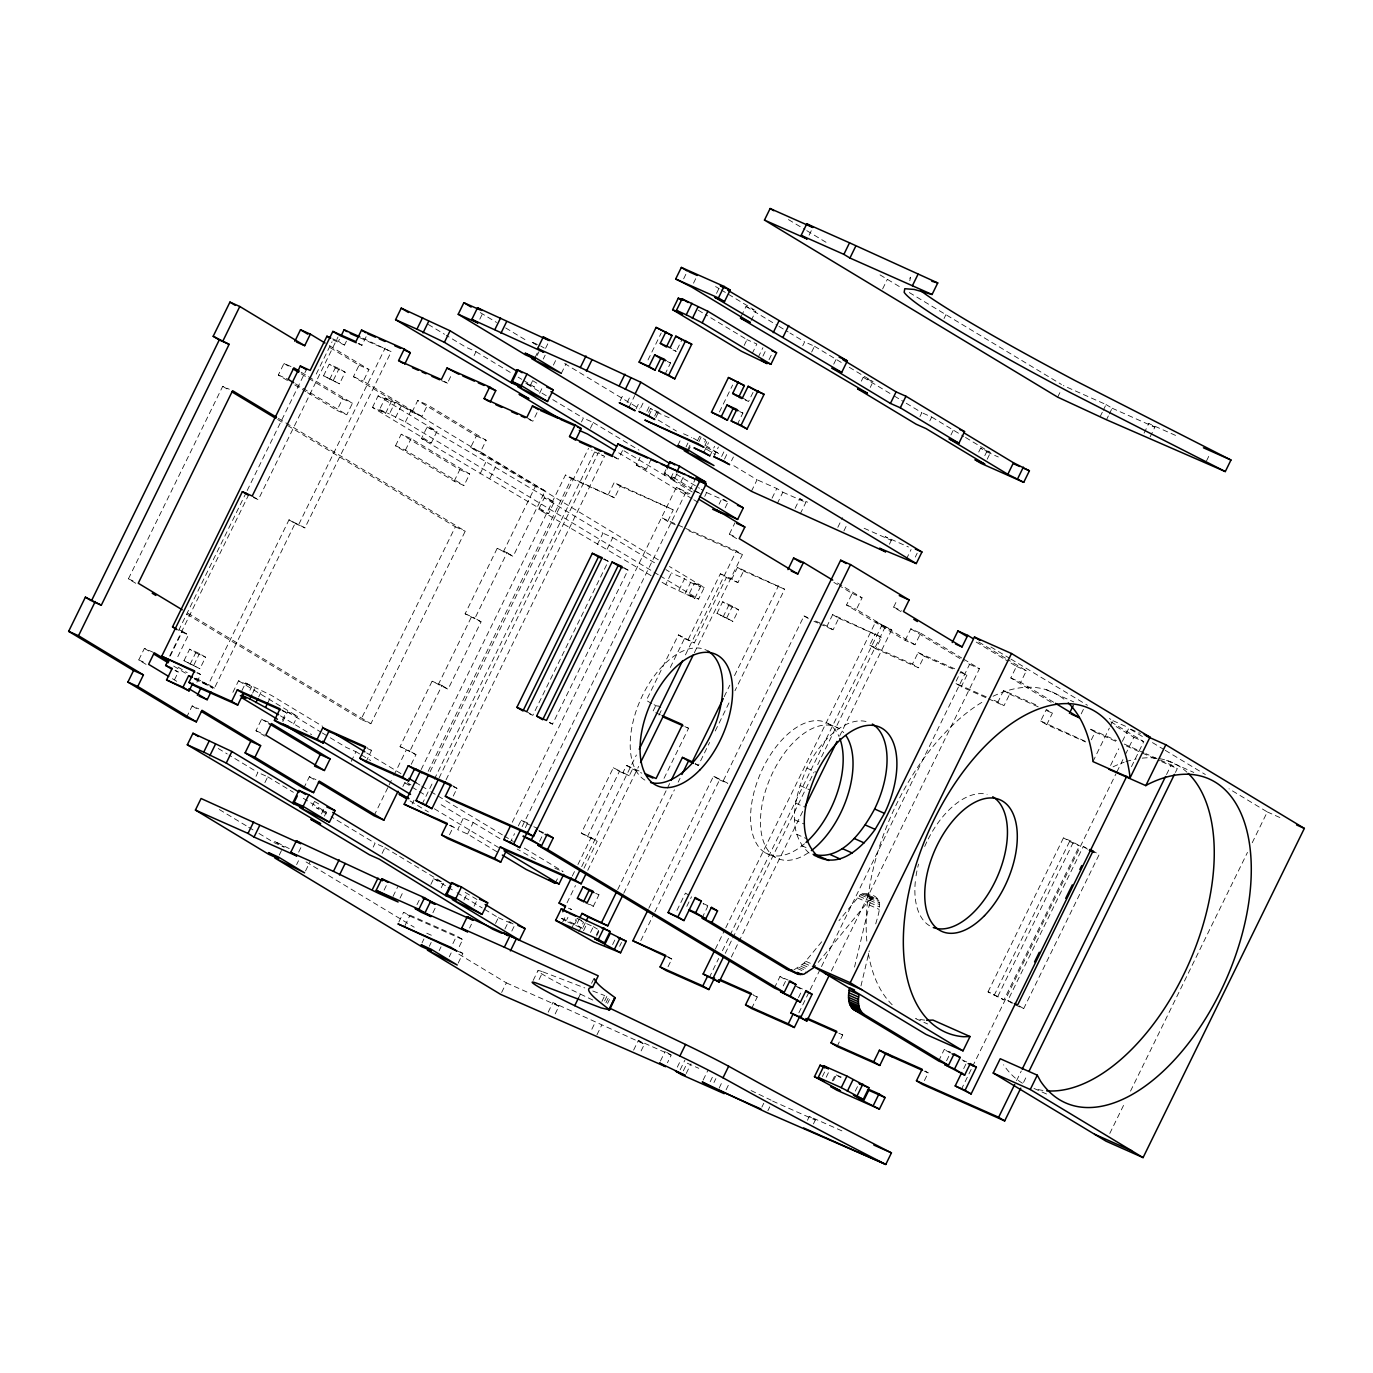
<?xml version="1.0" encoding="UTF-8"?>
<svg xmlns="http://www.w3.org/2000/svg" width="1373" height="1373" viewBox="0 0 1373 1373"><rect width="100%" height="100%" fill="white"/><g stroke="black" fill="none" stroke-linecap="round" stroke-linejoin="round"><path stroke-width="0.75" stroke-dasharray="5 3.75" d="M854.538 967.09L869.298 905.03C873.571 896.329 862.828 888.709 857.593 897.959L838.972 920.682M875.717 923.892C879.372 911.003 885.499 895.574 865.728 893.566M809.16 853.045C784.687 831.712 795.602 793.714 806.912 768.108A71.945 39.319 -66.1 0 1 868.646 722.267M909.818 280.744L910.453 277.157L908.566 281.002M860.957 985.951L869.315 950.785M956.157 681.145L960.843 671.5L966.901 675.156L961.272 686.74L986.535 697.947M135.738 583.285L128.41 578.857L222.718 386.328L229.291 389.246M146.07 664.378L138.742 659.95L144.405 648.399L154.257 652.776M287.489 380.527L278.324 375.001L283.988 363.45L293.856 367.827M246.248 492.461L178.593 630.567L188.444 634.944L176.362 659.624M247.191 490.539L306.385 369.697M169.651 656.088L248.427 495.31M170.303 655.968L182.386 631.288L179.108 629.829M316.253 374.074L332.06 341.791M253.353 497.489L258.278 499.686L337.998 336.986M346.425 341.173L344.537 345.035L338.427 341.345L340.315 337.501M174.508 679.738L178.284 672.032L175.246 670.213M183.982 660.705L189.646 649.154L199.497 653.531L205.572 657.204L199.909 668.754L183.982 660.705L199.909 668.754M323.565 375.773L329.228 364.223L339.097 368.599L345.155 372.255L339.491 383.822L323.565 375.773L339.491 383.822M190.04 664.378L195.704 652.81L189.646 649.154M329.64 379.429L335.287 367.878L329.228 364.223M193.85 665.081L199.497 653.531M333.433 380.149L339.097 368.599M196.888 682.209L200.647 674.521L197.626 672.684M358.096 343.593L361.94 345.292L366.66 335.664M186.505 717.478L192.169 705.928L198.742 708.846M308.496 376.683L352.449 403.216L346.803 414.766L336.934 410.39L342.598 398.839L300.481 373.405M412.054 412.089L417.718 400.538L427.569 404.915L421.906 416.465L412.054 412.089L353.445 376.7L359.108 365.149L327.975 346.356M289.017 519.818L295.075 523.491L214.445 688.096L208.37 684.441L289.017 519.818L304.943 527.867L391.236 351.694L361.7 337.604M421.906 416.465L363.313 381.076L368.959 369.526L328.679 345.207M298.885 524.194L385.178 348.038M232.878 692.352L238.542 680.802L251.688 686.637L248.856 692.404M372.461 407.403L378.124 395.853L391.271 401.688L385.624 413.239L372.461 407.403L431.311 442.93L436.974 431.379L378.124 395.853M241.854 690.67L245.63 682.982L271.442 695.407L322.758 726.403M385.624 413.239L379.549 409.583L385.212 398.033L411.025 410.476L658.439 559.875M252.649 693.125L255.481 687.358M658.268 574.738L405.378 422.026L389.417 413.959L395.081 402.409M258.759 696.815L261.591 691.031M395.51 417.649L401.173 406.099M267.666 703.113L271.442 695.407M405.378 422.026L411.025 410.476M265.109 736.254L255.962 730.728L261.608 719.177L271.476 723.554M395.544 445.779L401.208 434.228L411.059 438.622L469.669 474.011L464.005 485.561L454.154 481.185L395.544 445.779L405.413 450.172L464.005 485.561M405.413 450.172L411.059 438.622M282.34 720.156L286.116 712.467L281.568 709.721M441.574 380.647L447.392 383.239L452.112 373.61M479.829 319.154L482.644 313.387M255.996 776.294L257.884 772.45L229.034 755.03M282.804 721.563L287.523 711.952L297.375 716.328L293.616 724.017M427.106 427.003L554.194 502.158L548.531 513.708L421.46 438.553L427.106 427.003L436.974 431.379M264.903 782.61L267.735 776.826L257.884 772.45M474.114 355.556L476.002 351.694L466.151 347.318L446.311 335.355M303.708 788.256L309.371 776.706L315.944 779.624M454.154 481.185L459.818 469.635L401.208 434.228M411.248 764.315L415.968 754.687L400.041 746.637L432.117 681.18L448.044 689.229L481.048 621.832L465.121 613.8L497.198 548.342L513.124 556.374L545.184 490.916L535.333 486.54L470.664 447.478L476.311 435.928L417.718 400.538M279.268 855.053L282.1 849.269M545.184 490.916L480.516 451.871L486.179 440.321L427.569 404.915M312.272 805.951L314.16 802.107M535.075 357.512L537.89 351.745M537.203 355.384L539.091 351.539M480.052 473.942L485.716 462.392M278.376 418.37L465.224 531.197L370.899 723.725L361.048 719.349L455.355 526.82L286.837 425.046M298.645 852.17L301.476 846.386M545.562 348.347L548.393 342.581M530.441 385.229L532.329 381.368M543.262 359.039L545.15 355.195M296.619 864.612L298.507 860.751M321.436 813.983L324.268 808.199M324.457 816.077L326.345 812.215L300.704 796.735M351.265 761.346L355.985 751.717L346.133 747.341L329.64 737.387M489.921 478.319L495.584 466.769M305.544 870.911L310.264 861.283M539.606 393.244L542.421 387.478M553.37 365.149L556.202 359.366M365.922 761.964L371.568 750.413L367.02 747.667M528.965 419.469L532.861 421.185L538.508 409.635M561.334 373.37L566.054 363.759M374.04 815.768L388.199 786.883M389.125 784.961L392.901 777.255M393.845 775.333L406.116 750.31M438.176 684.835L471.196 617.455M503.256 551.997L535.333 486.54M415.968 754.687L409.909 751.014L441.986 685.556L432.117 681.18M481.048 621.832L474.989 618.176L507.049 552.718L497.198 548.342M373.199 847.09L375.086 843.228L331.133 816.695M402.855 786.575L404.743 782.73L409.669 784.91M651.094 575.647L538.662 509.332L544.326 497.781L554.194 502.158M581.466 421.957L583.353 418.113L548.565 397.089M421.151 769.584L565.453 475.024L614.589 497.815L620.236 486.248L614.177 482.592L608.514 494.143M382.123 853.388L384.955 847.604L375.086 843.228M590.39 428.256L593.222 422.489L583.353 418.113M412.123 804.063L414.011 800.202M428.153 771.334L571.511 478.679L565.453 475.024M430.127 771.712L588.571 448.267M422.06 804.269L433.387 781.168M434.331 779.246L594.663 451.957L591.626 450.104M620.15 400.796L623.926 393.09M384.114 890.116L387.873 882.41M439.034 778.028L598.439 452.644L603.004 455.407M683.651 278.805L686.466 273.021M627.152 402.529L630.928 394.823M648.005 359.949L661.22 333.004M446.071 779.778L604.532 456.334L594.663 451.957M629.074 407.094L634.721 395.544M393.021 896.415L397.741 886.786M693.502 283.181L696.334 277.397M636.077 408.828L639.852 401.122M400.024 898.148L402.855 892.381M640.813 407.627L643.645 401.843M453.262 796.048L457.037 788.359L452.489 785.613M614.435 457.415L618.313 459.131L623.977 447.581M646.872 411.282L649.704 405.498M664.91 374.486L670.556 362.935L664.498 359.28M677.164 349.463L681.883 339.835M398.874 921.97L403.593 912.341L456.66 935.905L462.735 939.561L458.016 949.189M648.622 412.381L650.51 408.519L659.984 412.741M648.794 415.847L652.57 408.141M404.949 925.625L409.652 915.997L403.593 912.341M449.52 834.733L453.296 827.027L449.383 825.293M654.681 416.036L656.569 412.192L650.51 408.519M416.98 904.704L419.812 898.937M655.796 417.581L658.628 411.814M716.517 293.393L719.349 287.626M430.865 884.401L433.696 878.617L443.565 883.011L440.733 888.777M496.837 851.741L467.541 834.046L457.69 829.67L463.336 818.119L439.532 803.737M597.272 544.721L602.936 533.17L544.326 497.781M691.992 498.674L636.3 465.052L640.075 457.346M467.541 834.046L473.204 822.496L463.336 818.119M607.141 549.114L612.787 537.564L602.936 533.17M636.3 465.052L646.168 469.429L651.832 457.878M432.907 912.753L435.722 906.969M529.532 713.891L532.81 715.35L608.273 561.334L603.725 558.588M422.043 942.839L423.931 938.995M429.303 946.306L431.191 942.462M677.043 473.754L674.212 479.537L664.103 473.428L665.991 469.583M677.867 445.333L680.699 439.549M741.3 316.116L746.02 306.488L754.24 310.144M674.212 479.537L664.343 475.144L669.063 465.516M439.154 950.682L441.042 946.838M463.988 900.07L467.764 892.364M692.215 491.98L670.402 478.817L675.121 469.188M686.054 446.86L687.942 443.016M549.251 722.644L552.53 724.103L627.993 570.087L621.935 566.431M700.23 493.662L673.954 477.804L675.842 473.96M687.736 449.709L690.55 443.925M751.168 320.493L755.888 310.864M687.976 451.425L691.752 443.719M697.759 440.167L699.646 436.322L705.705 439.978L703.817 443.822M744.166 345.412L746.998 339.646L705.413 314.537M452.901 943.611L456.66 935.905M512.266 822.273L676.391 487.278L689.915 493.868M698.857 441.711L702.633 434.022M696.025 477.735L690.379 489.286L680.27 483.193L684.99 473.565M449.263 956.792L451.151 952.931M474.097 906.163L476.929 900.396M719.418 411.986L732.616 385.041M509.846 843.262L514.566 833.634M518.342 825.928L521.174 820.162L529.377 823.8M675.327 524.778L667.656 521.38L673.319 509.829L614.177 482.592M704.933 445.384L706.82 441.522M469.566 928.062L471.454 924.218M809.092 235.195L811.924 229.428M703.834 452.249L708.554 442.621M752.147 353.65L756.866 344.022L746.998 339.646M522.135 826.649L686.243 491.654M458.187 963.091L462.89 953.463L457.638 950.288M525.344 827.662L527.232 823.817L521.174 820.162M709.91 455.905L714.612 446.276M758.205 357.306L762.925 347.678M713.703 456.625L718.422 446.997M762.942 356.105L765.774 350.321M721.649 456.437L724.481 450.653M737.25 424.6L742.913 413.05L736.838 409.394M745.282 400.041L748.56 401.5L753.279 391.871M769.017 359.76L771.849 353.994M495.533 923.463L498.365 917.679L484 908.995M704.744 496.408L706.632 492.547L701.243 489.303M724.515 459.08L727.33 453.296M539.623 841.289L543.399 833.583L538.851 830.837M694.789 598.371L688.731 594.715L694.395 583.147L700.453 586.82L694.789 598.371L665.733 584.503L671.397 572.953L665.905 569.623M731.517 460.813L733.405 456.969M504.921 928.989L508.696 921.283L514.806 924.973L511.031 932.679M719.109 504.148L720.997 500.304M678.88 590.321L684.526 578.771L671.397 572.953M802.742 345.739L804.629 341.877L789.973 333.038M725.167 507.821L727.999 502.037L723.451 499.291M684.938 593.994L690.602 582.444L684.526 578.771M811.666 352.037L814.498 346.253L804.629 341.877M501.643 992.49L506.362 982.862L456.883 952.982M555.207 883.302L558.022 877.536M583.988 868.199L597.204 841.237L581.277 833.205L613.336 767.747L629.263 775.779L632.558 769.052L626.5 765.379L623.205 772.124M688.285 639.269L720.344 573.811L726.42 577.484L694.343 642.942L678.416 634.892L646.357 700.367L652.415 704.023M736.666 538.645L729.338 534.217L735.001 522.667M688.731 594.715L698.6 599.091L704.246 587.541L669.44 566.5M751.409 491.311L757.072 479.761L731.637 464.4M587.335 836.861L619.412 771.403L613.336 767.747M670.333 667.432L684.492 638.565L678.416 634.892M572.266 876.094L576.986 866.466M577.93 864.544L591.128 837.581L581.277 833.205M581.689 866.655L636.403 754.996M685.436 654.887L736.374 550.916L684.595 527.936M567.015 902.85L575.51 885.534M658.971 715.127L661.443 710.081M833.72 364.171L836.552 358.404M533.17 980.459L537.89 970.831M587.747 870.328L638.685 766.357M694.326 652.776L742.433 554.572L736.374 550.916M562.621 922.141L566.397 914.435M737.507 567.375L743.582 571.031L737.919 582.581L731.86 578.925L737.507 567.375L784.669 589.274L734.95 690.756M772.072 498.142L776.792 488.513L757.072 479.761M585.276 922.776L582.495 928.474L566.054 921.18L567.941 917.318M716.998 613.353L722.644 601.786L732.513 606.162L738.571 609.835L732.907 621.385L716.998 613.353L732.907 621.385M539.091 979.55L542.867 971.844L584.795 987.925M777.204 503.737L782.85 492.186L776.792 488.513M882.633 288.931L887.353 279.303M723.056 617.009L728.703 605.459L722.644 601.786M571.546 928.44L576.265 918.812M574.618 924.389L576.506 920.528M582.495 928.474L576.437 924.801L580.144 917.215M726.849 617.73L732.513 606.162M578.788 931.889L583.508 922.261L577.449 918.606L582.375 920.802M585.087 902.679L593.308 906.317L598.954 894.784L595.933 892.948M583.542 930.688L587.301 922.982M548.17 1012.176L552.89 1002.547L644.418 1044.167L640.642 1051.855M795.087 508.353L799.807 498.742L807.564 502.192M664.034 778.319L688.559 728.274L685.522 726.437M590.544 932.421L593.376 926.655L585.155 922.999M861.352 381.128L863.239 377.266L873.091 381.66L870.259 387.426M555.173 1013.909L558.948 1006.22L552.89 1002.547M800.202 513.948L805.865 502.398L799.807 498.742M617.696 889.601L666.489 789.973M667.432 788.068L670.247 782.318M596.448 934.807L599.263 929.023M596.603 936.077L599.435 930.31L593.376 926.655M623.754 893.257L674.435 789.801M678.176 782.147L680.064 778.302M724.189 696.677L729.818 685.196M734.521 675.619L778.594 585.619M578.514 997.965L580.401 994.121A41.465 2.386 26.1 0 1 544.24 975.328A41.465 2.386 26.1 0 1 542.867 971.844M591.574 983.308L594.406 977.542M695.081 763.989L698.359 765.447L709.618 742.467M715.247 730.968L729.32 702.255M612.615 944.573L615.43 938.789M619.618 946.306L621.506 942.444M601.94 1001.363L604.772 995.597L606.866 996.386L604.034 1002.153M648.811 908.24L713.514 776.174L727.93 783.297M591.849 1029.218L595.625 1021.529M837.822 527.335L842.524 517.707M605.922 1002.822L608.754 997.038M607.587 1003.371L609.475 999.527M944.04 318.536L945.928 314.674M640.813 940.608L653.943 913.817M654.87 911.895L719.572 779.83L713.514 776.174M596.963 1034.813L601.683 1025.185M843.88 530.991L846.695 525.224M723.382 780.551L804.012 615.945L807.856 617.644M676.958 910.436L685.453 893.102L690.001 895.848M919.961 416.517L921.849 412.672L901.701 400.504M686.792 906.386L691.511 896.758M832.69 614.606L838.749 618.262L833.085 629.812L827.027 626.157L832.69 614.606L881.483 637.226L875.82 648.794L918.554 667.759L924.201 656.208L918.142 652.553L912.479 664.103L918.554 667.759M929.813 420.893L931.701 417.049L921.849 412.672M668.033 966.746L671.809 959.04L667.261 956.295M905.15 640.384L910.814 628.834L920.682 633.21L915.019 644.761L905.15 640.384L846.54 604.995L852.204 593.445L839.384 585.705M633.622 1050.122L638.342 1040.494L671.208 1055.099L667.45 1062.788M702.015 918.074L707.679 906.523L703.13 903.777M915.019 644.761L856.409 609.372L862.072 597.821L834.595 581.242M889.429 544.189L891.317 540.344L885.259 536.689L908.463 546.986M950.94 434.966L953.772 429.183M660.43 1061.054L665.15 1051.426M715.402 948.983L724.824 929.727M725.768 927.805L875.734 621.677L891.695 629.744L839.813 735.636M906.369 559.154L911.088 549.526M875.82 648.794L869.761 645.121L875.408 633.571M709.223 977.696L718.663 958.44M722.438 950.734L729.046 937.261M729.973 935.339L881.826 625.367L875.734 621.677M915.293 557.06L917.181 553.199M900.945 611.586L893.617 607.158L897.393 599.452M725.253 953.36L731.86 939.887M732.804 937.965L813.914 772.381M817.69 764.692L885.602 626.071M677.301 1067.164L680.133 1061.398M731.346 957.05L737.953 943.56M738.897 941.638L803.033 810.722M978.726 452.009L980.614 448.164L990.465 452.541L985.763 462.169M680.15 1069.807L684.87 1060.196M683.359 1070.837L687.135 1063.131L698.788 1068.314M984.784 455.664L986.672 451.82L980.614 448.164M686.225 1073.48L690.945 1063.852M703.165 1080.036L707.884 1070.408M710.167 1081.77L713.943 1074.064M713.977 1082.49L715.865 1078.629M751.615 1008.537L757.261 996.987L752.713 994.241M719.16 1088.12L722.867 1080.362M1057.673 397.14L1060.505 391.356M774.355 988.011L780.001 976.46L788.222 980.116M726.094 1089.802L728.926 1084.035M783.245 985.9L786.077 980.133L780.001 976.46M798.468 997.587L801.3 991.821M798.863 1012.811L809.246 991.632M810.19 989.693L820.556 968.531M821.5 966.592L969.578 664.326L966.026 662.181M761.895 1107.084L763.783 1103.24M1100.408 416.105L1102.296 412.26M1103.24 410.338L1106.054 404.554L1063.337 385.59M831.369 970.968L979.447 668.702L963.417 659.023M767.885 1110.706L769.772 1106.861M1106.466 419.76L1108.354 415.916M1109.298 413.994L1112.13 408.21L1106.054 404.554M1003.612 690.499L1009.67 694.154L1004.006 705.705L997.948 702.049L1003.612 690.499L1038.572 706.014M1051.117 702.272L1010.82 677.936L1016.483 666.386L1005.499 659.761M822.41 1076.518L825.242 1070.734M837.067 1046.483L842.73 1034.933L839.692 1033.097M826.203 1077.239L829.035 1071.455M1053.657 702.238L1020.688 682.33L1026.352 670.779L1008.039 659.709M807.461 1120.282L809.263 1116.386L844.481 1132.021M1144.069 433.147L1148.789 423.536L1178.068 436.528M832.278 1080.894L835.11 1075.128M833.462 1080.688L836.294 1074.922L841.22 1077.101M813.451 1123.903L815.322 1120.059L809.263 1116.386M1150.145 436.82L1154.847 427.192L1148.789 423.536M855.276 1091.106L858.108 1085.339M1046.741 724.687L1040.683 721.014L1046.329 709.463L1052.405 713.136L1046.741 724.687L1085.58 741.935M1081.186 713.857L1084.018 708.09M1206.524 460.882L1210.3 453.176M924.407 1080.585L928.182 1072.879L925.162 1071.043M1091.363 739.807L1095.122 732.101L1089.064 728.445L1116.455 740.596M938.634 1060.969L944.281 1049.418L950.854 1052.336M946.581 1060.78L950.356 1053.074L944.281 1049.418M1092.942 761.586L1109.333 728.136M1110.242 726.283L1112.971 720.705L1109.333 718.508M988.045 991.838L1063.509 837.805L1073.36 842.181L1079.418 845.854L1003.972 999.87L988.045 991.838L1003.972 999.87M994.103 995.494L1069.567 841.477L1063.509 837.805M1110.568 765.465L1118.772 748.731M1122.41 741.3L1128.778 728.291M997.914 996.214L1073.36 842.181M963.692 1068.606L966.523 1062.839L963.486 1061.003M961.254 1089.596L971.638 1068.417M972.582 1066.495L1115.94 773.857M1116.884 771.935L1124.436 756.523M1125.379 754.601L1133.858 737.267L1116.06 726.523M1012.313 1003.337L1007.765 1000.591L1083.228 846.575L1088.154 848.754M1131.455 766.683L1143.726 741.66L1109.882 721.22M1015.471 1004.985L1023.692 1008.623L1099.138 854.607L1093.08 850.951M1016.552 1080.671L1021.272 1071.043M1166.518 774.561L1171.238 764.933L1145.803 753.64M1023.554 1082.405L1027.33 1074.716M1175.408 772.45L1177.296 768.588L1171.238 764.933M1109.779 1133.463L1124.882 1102.656M1130.528 1091.106L1247.491 852.376M1252.21 842.747L1267.296 811.941L1229.024 788.823M793.954 969.887L804.115 963.091L821.672 941.792M818.239 962.387L867.461 902.336L872.439 898.354L876.935 898.457M592.793 990.997L604.772 995.597M1112.13 408.21L1154.847 427.192M986.672 451.82L998.325 456.986M672.942 349.926L676.22 351.385L670.161 347.729M667.278 361.477L670.556 362.935M739.618 411.591L742.913 413.05M537.444 344.503L530.87 341.585L539.28 346.665M656.569 412.192L669.835 418.079M683.531 433.765L691.752 437.421M782.85 492.186L805.865 502.398M864.132 528.262L891.317 540.344M359.966 337.809L391.236 351.694M664.103 473.428L673.954 477.804M706.632 492.547L727.999 502.037M670.402 478.817L680.27 483.193M693.657 490.745L698.582 492.941M332.678 338.788L338.427 341.345M332.987 339.903L344.537 345.035M359.108 365.149L368.959 369.526M729.338 534.217L735.911 537.135M893.617 607.158L901.838 610.813M620.236 486.248L673.319 509.829M852.204 593.445L862.072 597.821M1016.483 666.386L1026.352 670.779M335.287 367.878L345.155 372.255M353.445 376.7L363.313 381.076M682.69 527.078L661.597 517.707L667.656 521.38M476.311 435.928L486.179 440.321M571.511 478.679L614.589 497.815M688.748 530.733L742.433 554.572M1046.483 689.795L1073.772 701.912M1112.971 720.705L1126.632 726.763M1130.734 729.166L1140.482 733.491M846.54 604.995L856.409 609.372M1010.82 677.936L1020.688 682.33M881.826 625.367L891.695 629.744M969.578 664.326L979.447 668.702M1133.858 737.267L1143.726 741.66M470.664 447.478L480.516 451.871M743.582 571.031L784.669 589.274M379.549 409.583L389.417 413.959M1166.535 760.333L1193.823 772.45M918.142 652.553L958.903 670.642M1124.281 744.08L1143.846 752.764M838.749 618.262L881.483 637.226M924.201 656.208L953.325 669.132M961.083 672.581L966.901 675.156M1009.67 694.154L1038.795 707.095M1046.569 710.545L1052.405 713.136M1095.122 732.101L1116.644 741.66M1126.426 746.002L1159.687 760.779M1161.644 761.637L1177.296 768.588M342.598 398.839L352.449 403.216M1267.296 811.941L1280.94 817.999M278.324 375.001L288.193 379.377M421.46 438.553L431.311 442.93M720.344 573.811L731.86 578.925M726.42 577.484L737.919 582.581M815.528 621.042L827.027 626.157M869.761 645.121L912.479 664.103M986.295 696.866L955.213 683.067L961.272 686.74M994.069 700.316L997.948 702.049M1040.683 721.014L1086.438 741.832M813.914 621.3L817.759 622.999M819.664 623.857L833.085 629.812M988.474 698.806L1004.006 705.705M459.818 469.635L469.669 474.011M538.662 509.332L548.531 513.708M694.395 583.147L704.246 587.541M690.602 582.444L700.453 586.82M728.703 605.459L738.571 609.835M603.348 559.137L608.273 561.334M624.698 568.628L627.993 570.087M455.355 526.82L465.224 531.197M684.492 638.565L694.343 642.942M828.485 723.828L838.337 728.205M1069.567 841.477L1079.418 845.854M295.075 523.491L304.943 527.867M465.121 613.8L474.989 618.176M806.912 768.108L816.763 772.484M654.063 704.744L657.341 706.203M660.31 714.767L652.913 711.471L656.208 704.744L660.756 707.49M684.852 726.626L688.559 728.274M799.893 785.493L809.744 789.887M795.654 803.102L803.857 806.74M719.572 779.83L727.793 783.485M794.486 819.698L804.338 824.092M796.477 834.183L806.329 838.56M626.5 765.379L641.294 771.952M632.558 769.052L641.809 773.153M801.472 845.562L808.045 848.48M619.412 771.403L629.263 775.779M868.199 895.059L878.051 899.435M864.218 893.531L874.069 897.908M869.058 896.449L878.909 900.842M862.57 893.977L872.439 898.354M869.607 898.234L879.458 902.61M860.888 894.887L870.739 899.281M765.293 852.822L775.144 857.198M869.83 900.293L879.698 904.67M859.206 896.243L869.058 900.619M869.727 902.593L879.595 906.969M857.593 897.959L867.461 902.336M869.298 905.03L879.166 909.407M128.41 578.857L134.983 581.774M1007.765 1000.591L1012.69 1002.771M195.704 652.81L205.572 657.204M400.041 746.637L409.909 751.014M196.785 672.804L200.647 674.521M282.22 710.733L286.116 712.467M367.689 748.68L371.568 750.413M453.296 786.695L457.037 788.359M527.232 823.817L532.158 826.014M533.805 826.735L537.083 828.194M538.971 830.648L547.192 834.303M703.251 903.588L711.471 907.244M194.039 678.056L208.37 684.441M174.989 670.573L178.284 672.032M194.726 679.343L214.445 688.096M138.742 659.95L145.315 662.867M805.711 961.254L815.579 965.648M804.115 963.091L813.983 967.467M802.467 964.738L809.04 967.673M800.768 966.214L807.341 969.132M915.894 1018.749L927.599 1023.949M799.069 967.467L805.642 970.385M797.353 968.497L807.204 972.873M255.962 730.728L264.165 734.383M535.556 859.549L517.158 849.046M554.795 868.096L563.016 871.752M1033.989 1088.429L1047.65 1094.487M797.816 986.964L802.742 989.144M962.095 1059.905L967.021 1062.101M568.422 908.171L571.7 909.63L568.679 907.793M667.93 957.324L671.809 959.04M753.382 995.253L757.261 996.987M838.834 1033.2L842.73 1034.933M924.458 1071.215L928.182 1072.879M326.345 812.215L316.494 807.839L329.314 815.579M561.814 918.331L576.437 924.801M498.365 917.679L512.97 924.166M409.652 915.997L462.735 939.561M426.763 933.211L431.688 935.408M457.964 951.266L462.89 953.463M751.065 1090.557L771.094 1100.168M506.362 982.862L558.948 1006.22M772.604 1101.077L815.322 1120.059M595.676 893.325L598.954 894.784M580.401 994.121L595.693 1001.432M788.445 219.577L804.938 229.531M806.758 230.647L828.743 243.913M880.024 274.892L901.992 288.158M909.321 292.569L1061.501 384.474M715.59 286.545L719.246 288.742M721.082 289.857L726.574 293.17M728.411 294.285L754.052 309.766M814.498 346.253L841.958 362.85M849.286 367.278L873.091 381.66M931.701 417.049L963.76 436.408M965.545 437.472L990.465 452.541M746.02 306.488L777.152 325.298M778.989 326.396L788.153 331.923M863.239 377.266L892.536 394.978M894.372 396.076L899.864 399.389M698.171 310.161L703.611 313.439M742.501 397.827L748.56 401.5M540.722 345.962L544.223 348.073M693.382 438.159L698.651 441.317M705.653 445.556L719.658 454.017L704.744 446.585M480.224 312.581L496.58 322.449M505.676 327.941L527.472 341.105M564.663 363.57L639.784 408.931M658.113 420.001L676.443 431.071M706.185 449.04L715.282 454.514M1130.614 729.389L1143.366 737.095M1152.479 742.604L1163.412 749.212M1165.231 750.31L1205.34 774.526M990.86 646.958L1009.086 657.959M1010.906 659.074L1087.467 705.293M978.726 642.015L1006.203 658.611M976.203 642.066L1003.663 658.645M532.57 380.596L538.062 383.925M476.002 351.694L510.807 372.718M518.136 377.146L521.791 379.343M523.628 380.458L534.612 387.1L524.761 382.707L546.729 395.99M593.222 422.489L639.011 450.138M428.29 324.457L444.509 334.257M676.1 474.114L699.458 488.204M624.029 450.807L664.343 475.144M920.682 633.21L961.632 657.959M676.391 487.278L689.212 495.018M833.892 582.392L837.547 584.606M910.814 628.834L964.241 661.1M618.691 452.833L646.168 469.429M693.794 499.755L699.183 503.016M612.255 455.476L618.313 459.131M526.786 417.529L532.861 421.185M444.371 381.402L447.392 383.239M358.902 343.456L361.94 345.292M804.012 615.945L810.087 619.601M385.212 398.033L391.271 401.688M612.787 537.564L654.921 562.999M660.104 575.853L698.6 599.091M662.078 582.289L665.733 584.503M301.185 372.255L306.677 375.567M283.988 363.45L289.48 366.763M1083.228 846.575L1087.776 849.321M295.521 383.805L346.803 414.766M294.817 384.955L305.801 391.597M307.638 392.695L336.934 410.39M507.049 552.718L513.124 556.374M222.718 386.328L230.046 390.756M277.672 419.52L285 423.948M252.22 496.031L258.278 499.686M695.339 763.611L698.359 765.447M549.509 722.284L552.53 724.103M1019.144 1005.877L1023.692 1008.623M526.751 711.695L532.81 715.35M441.986 685.556L448.044 689.229M591.128 837.581L597.204 841.237M187.723 613.096L370.899 723.725M187.02 614.263L361.048 719.349M796.168 986.226L802.244 989.899M182.386 631.288L188.444 634.944M366.728 752.953L401.551 773.977M416.225 782.833L419.881 785.047M421.717 786.163L429.045 790.591M430.882 791.689L436.374 795.018M438.21 796.117L502.346 834.853M504.183 835.951L513.348 841.495M524.349 848.136L562.827 871.374M245.63 682.982L251.688 686.637M238.542 680.802L297.375 716.328M355.985 751.717L359.657 753.931M361.477 755.03L370.641 760.556M407.266 782.679L410.939 784.893M473.204 822.496L500.682 839.092M287.523 711.952L320.493 731.86M322.312 732.959L327.821 736.271M404.743 782.73L410.235 786.043M412.054 787.158L417.564 790.47M419.383 791.569L426.711 795.997M280.435 715.814L311.602 734.624M434.383 808.783L498.519 847.501M590.27 904.498L593.308 906.317M410.064 800.922L428.376 811.975M450.275 825.207L457.69 829.67M178.078 667.158L187.226 672.684M196.39 678.211L212.866 688.165L193.85 678.262M144.405 648.399L151.734 652.81M173.702 666.094L186.522 673.834M261.608 719.177L267.1 722.49M836.294 1074.922L842.353 1078.577M172.414 678.708L179.743 683.119M561.506 918.434L566.054 921.18M192.169 705.928L199.48 710.356M309.371 776.706L316.562 781.048M314.4 801.334L321.728 805.762M465.172 892.381L477.89 900.053M267.735 776.826L293.376 792.307M384.955 847.604L397.775 855.362M399.612 856.46L443.565 883.011M218.221 748.491L227.232 753.949M433.696 878.617L446.276 886.22M448.061 887.301L455.252 891.643M457.055 892.725L482.198 907.913M666.66 1052.353L671.208 1055.099M638.342 1040.494L644.418 1044.167M289.24 848.6L274.119 841.048L284.228 847.141L274.377 842.765L256.047 831.695M219.405 809.572L246.883 826.168M248.719 827.284L254.211 830.596M306.076 861.918L414.183 927.204M1142.233 758.136A177.168 96.848 -66.1 0 1 1186.924 772.175M1042.948 1090.437A177.168 96.848 -66.1 0 1 1035.74 1088.943M1022.456 1083.211A177.168 96.848 -66.1 0 1 1003.526 1064.779M1113.091 766.821A177.168 96.848 -66.1 0 1 1124.144 762.255M1125.963 761.655A177.168 96.848 -66.1 0 1 1136.226 759.012M993.057 696.265A177.168 96.848 -66.1 0 1 1065.465 700.402M924.75 1020.122A177.168 96.848 -66.1 0 1 915.688 1018.406M892.175 1004.744A177.168 96.848 -66.1 0 1 868.32 953.137M866.826 941.106A177.168 96.848 -66.1 0 1 984.578 700.745M644.881 780.104A71.945 39.319 -66.1 0 1 642.633 695.167A71.945 39.319 -66.1 0 1 708.073 651.111M804.509 843.794A71.945 39.319 -66.1 0 1 752.044 831.729A71.945 39.319 -66.1 0 1 781.46 740.407A71.945 39.319 -66.1 0 1 839.04 736.563M808.337 852.753A71.945 39.319 -66.1 0 1 764.967 792.581A71.945 39.319 -66.1 0 1 843.743 732.736M929.572 925.762A71.945 39.319 -66.1 0 1 915.74 877.948M916.048 875.82A71.945 39.319 -66.1 0 1 918.554 864.098M924.698 846.506A71.945 39.319 -66.1 0 1 927.324 840.825M928.251 838.972A71.945 39.319 -66.1 0 1 987.084 794.366"/><path stroke-width="1.5" d="M1126.752 776.311L971.123 1093.972L965.065 1090.316L976.375 1067.216L970.316 1063.56L964.653 1075.11L954.544 1069.001L960.208 1057.45L954.149 1053.795L948.486 1065.345L938.634 1060.969L854.126 1009.927C847.278 1004.985 848.016 995.099 849.63 987.771L854.555 989.967M948.486 1065.345L863.977 1014.304C857.816 1010.013 857.902 1001.312 858.966 994.636L849.115 990.259M488.616 401.294L484.068 398.548L489.698 386.98L446.997 368.033L441.334 379.583L398.599 360.601L404.263 349.051L361.528 330.086L355.882 341.637L332.867 331.408L252.22 496.031L242.369 491.654L161.722 656.26L194.846 671.946M490.127 402.22L495.756 390.636L489.698 386.98M398.05 791.26L383.908 820.144L319.24 781.083L313.576 792.633L254.966 757.244L260.63 745.693L202.02 710.304L196.356 721.855L137.763 686.466L143.41 674.915L133.559 670.539L68.65 631.34L85.383 597.169L101.31 605.201L229.119 344.331L213.193 336.282L229.943 302.111L239.794 306.488L304.703 345.687L310.367 334.137L300.498 329.76L294.835 341.311M213.193 336.282L219.251 339.955L91.459 600.825L85.383 597.169M143.41 674.915L78.518 635.716L95.252 601.546M223.061 340.676L239.794 306.488M196.356 721.855L186.505 717.478L127.895 682.089L133.559 670.539M177.083 629.658L172.535 626.912L300.327 366.025L310.195 370.418L326.928 336.231L330.773 337.947M171.711 669.114L165.652 665.459L168.433 659.761M192.838 683.188L189.062 690.894L166.562 679.927L172.226 668.376L165.652 665.459M341.259 335.561L344.091 329.795L359.743 336.745M189.062 690.894L183.004 687.221L188.65 675.67L192.237 677.267M237.718 705.036L231.659 701.38L237.323 689.83L243.381 693.485L237.718 705.036L195 686.071L188.925 682.398L194.588 670.848L161.722 656.26M197.352 695.339L201.127 687.633M198.999 696.06L207.203 699.715L210.979 692.009M501.831 933.28L492.701 929.229L379.291 859.172L369.44 854.778L310.83 819.389L320.681 823.766L187.312 744.801L192.975 733.251L231.9 751.512L299.177 792.135M561.214 419.709L519.097 394.274L528.948 398.651L395.578 319.686L401.242 308.136L450.069 330.79L517.346 371.414L511.683 382.964L521.551 387.34L511.442 381.231L517.106 369.68L526.957 374.057L553.233 389.932L547.57 401.482L517.741 386.62L616.7 446.379M485.15 904.447L525.138 928.594L519.475 940.145L452.232 899.538L482.06 914.401L487.724 902.85L461.448 886.975L451.597 882.599L445.933 894.149L456.042 900.259L446.174 895.883L299.571 807.341L329.4 822.204L335.063 810.654L308.788 794.795L298.936 790.419L293.273 801.969L303.382 808.062L293.513 803.686L226.253 763.062L203.753 752.112L209.417 740.545M511.683 382.964L444.423 342.34L416.946 329.16L422.609 317.609M209.812 755.768L215.475 744.217M404.675 364.257L410.321 352.707L404.263 349.051M423.056 332.85L428.702 321.299M610.985 1008.76L685.539 1044.475A70.383 4.05 26.1 0 1 728.668 1066.255L759.578 1083.331A492.718 28.37 26.1 0 0 891.437 1152.874L885.774 1164.424L766.941 1112.628L702.221 1081.958L724.206 1093.663L681.489 1074.681L675.413 1071.026L685.281 1075.402L659.486 1062.977L665.562 1066.649L500.699 994.412L427.415 950.15L457.243 965.013L430.968 949.155L421.099 944.761L431.208 950.871L421.357 946.495L274.772 857.971L304.6 872.833L278.324 856.975L268.473 852.599L278.565 858.691L268.713 854.315L195.429 810.053L201.076 798.502L300.481 843.606M278.616 714.715L249.817 698.908L251.705 695.047M226.253 763.062L231.9 751.512M255.927 702.581L257.815 698.737M265.778 706.958L267.666 703.113M444.423 342.34L450.069 330.79M547.398 339.783L477.529 307.792L471.866 319.343L543.674 352.209L537.615 348.536L543.279 336.986L640.831 382.243L921.935 551.997L916.272 563.548L879.595 548.239L885.671 551.895L751.409 491.311L684.183 450.704L713.994 465.567L687.736 449.709L677.867 445.333L687.976 451.425L678.108 447.049L531.505 358.525L561.334 373.37L535.075 357.512L525.207 353.136L535.316 359.228L525.447 354.852L458.222 314.263L463.868 302.695L480.018 309.869M313.576 792.633L303.708 788.256L245.115 752.867L250.761 741.317L201.316 711.454M323.187 742.982L317.129 739.326L322.775 727.776L328.851 731.431L323.187 742.982L280.452 724.017L274.394 720.344L280.058 708.794L237.323 689.83M382.569 880.78L296.396 840.825L290.733 852.376L296.757 856.014L254.039 837.049L248.015 833.411L253.679 821.861M494.881 329.571L500.544 318.021M254.039 837.049L259.686 825.499M500.939 333.227L506.603 321.677M293.513 803.686L297.289 795.98M268.936 723.605L320.218 754.566L314.554 766.117L324.423 770.493L330.086 758.943L271.476 723.554L265.813 735.104L324.423 770.493M329.4 822.204L303.141 806.346L308.788 794.795M547.57 401.482L521.294 385.607L526.957 374.057M408.639 780.928L402.581 777.272L408.244 765.722L414.303 769.378L408.639 780.928L365.922 761.964L359.846 758.308L365.51 746.74L322.775 727.776M575.184 424.944L569.52 436.494L575.579 440.167L581.242 428.599L575.184 424.944L532.449 405.979L526.786 417.529L484.068 398.548M435.155 904.138L424.566 897.736L381.848 878.771L376.185 890.322L398.136 902.01L378.416 893.257L333.467 871.357L339.131 859.807M916.272 563.548L635.167 393.794L580.35 367.518L585.996 355.967M339.491 874.996L345.155 863.445M586.408 371.173L592.072 359.623M447.426 824.418L404.177 804.252L420.207 771.523M372.358 889.584L378.021 878.034M445.127 781.7L431.929 808.663L415.968 800.596L428.239 775.573M619.274 385.779L624.938 374.211M963.623 432.632L1013.48 462.752L1029.407 470.785L1023.743 482.335L981.009 463.37L974.95 459.715L984.819 464.091L926.037 428.599L916.186 424.223L857.576 388.834L867.444 393.21L740.356 318.038L750.224 322.415L691.614 287.026L675.688 278.994L681.351 267.443L724.086 286.408L730.144 290.081L724.481 301.631L714.629 297.237L841.7 372.409L847.364 360.859L727.604 290.115M625.299 389.417L630.962 377.867M655.041 370.109L648.983 366.454L654.646 354.903L660.705 358.559L655.041 370.109L639.114 362.077L656.088 327.409L672.015 335.458L666.368 347.009L660.293 343.353L665.956 331.785M431.929 808.663L425.836 804.973L438.09 779.95M672.633 309.697L682.484 314.074L676.426 310.418L682.089 298.868L707.867 311.293L776.586 352.775L770.922 364.326L761.054 359.949L767.129 363.622L741.334 351.196L672.633 309.697L678.296 298.147L683.222 300.344M635.167 393.794L640.831 382.243M569.52 436.494L612.255 455.476L617.919 443.925L706.151 484.068L533.548 836.397L451.374 799.91L445.315 796.254L450.962 784.687L408.244 765.722M660.293 343.353L670.161 347.729L675.825 336.179L691.735 344.211L674.761 378.862L658.834 370.83L664.498 359.28L654.646 354.903M770.922 364.326L702.204 322.844L686.294 314.795L691.941 303.244M692.352 318.467L698.016 306.9M500.716 862.141L494.658 858.485L500.304 846.935L506.38 850.591L500.716 862.141L447.632 838.577L441.574 834.921L447.238 823.371L404.177 804.252M674.761 378.862L668.702 375.207L685.676 340.555M702.204 322.844L707.867 311.293M516.9 707.318L592.347 553.285L602.215 557.661L526.751 711.695L516.9 707.318L522.959 710.974L598.405 556.957L592.347 553.285M803.686 1127.988L885.86 1164.476A492.718 28.37 26.1 0 1 753.914 1094.882L723.005 1077.805A70.383 4.05 26.1 0 0 679.875 1056.026L574.738 1005.671A41.465 2.386 26.1 0 1 538.594 986.895A41.465 2.386 26.1 0 1 537.203 983.394L601.202 1007.936L609.612 1009.859L598.285 1000.9A492.718 28.37 26.1 0 1 592.587 987.376L598.25 975.825L467.283 916.701L461.637 928.251L467.678 931.907L415.092 908.566L421.151 912.221L431.019 916.598L418.902 909.286L424.566 897.736M724.481 301.631L718.422 297.958L724.086 286.408M424.944 912.942L430.607 901.392M764.469 220.075L770.133 208.524L812.867 227.506L806.809 223.833L801.146 235.384L807.204 239.056L764.469 220.075L1057.673 397.14L1106.466 419.76L1225.3 471.574L1230.963 460.024L1075.316 380.699A379.034 21.814 26.1 0 1 920.596 290.63M446.174 895.883L450.893 886.254M536.62 716.071L612.066 562.038L621.935 566.431L546.471 720.447L536.62 716.071L542.678 719.727L618.125 565.71L612.066 562.038M482.06 914.401L455.802 898.526L461.448 886.975M666.935 467.644L669.767 461.877L679.618 466.254L705.894 482.112L696.025 477.735M676.786 472.037L679.618 466.254M727.381 420.224L721.323 416.568L726.986 405.001L733.045 408.673L727.381 420.224L711.471 412.175L728.445 377.524L744.372 385.573L738.708 397.123L741.986 398.582M527.249 832.244L519.715 847.639L503.788 839.59L510.378 826.117M737.198 396.196L732.65 393.45L738.296 381.9M519.715 847.639L513.639 843.983L520.247 830.493M533.548 836.397L527.489 832.742L700.093 480.413M773.239 332.644L778.886 321.093M732.65 393.45L742.501 397.827L748.165 386.276L764.092 394.326L747.101 428.977L731.191 420.945L736.838 409.394L726.986 405.001M829.481 974.83L806.843 1021.031L800.785 1017.376L812.095 994.275L806.037 990.602L800.373 1002.153L790.264 996.06L795.928 984.51L789.87 980.837L784.206 992.404L547.604 849.509L553.25 837.959L547.192 834.303L541.528 845.854L531.437 839.744L537.083 828.194M783.091 337.02L788.754 325.47M747.101 428.977L741.042 425.321L758.016 390.67M592.587 987.376L504.354 947.233L510.018 935.682M849.527 242.815L937.742 282.941L932.078 294.491L849.938 258.021L843.88 254.365L849.527 242.815L806.809 223.833M510.413 950.888L516.076 939.338M849.938 258.021L855.602 246.471M502.346 855.07L526.151 869.435L555.207 883.302L549.149 879.647L559 884.023L563.719 874.395M722.335 513.588L716.277 509.932L737.644 519.423L743.308 507.856L705.138 484.823M565.127 906.712L559.068 903.039L571.34 878.016M699.063 499.394L744.853 527.043L739.189 538.594L797.799 573.983L803.462 562.432L793.594 558.056L787.948 569.606M585.876 874.172L581.157 883.8L575.081 880.144L579.801 870.516M639.217 749.229L682.604 660.653M620.579 952.793L593.771 941.861L555.619 920.391L561.282 908.84L610.075 931.478L604.412 943.028L594.56 938.651L620.579 952.793L626.242 941.243L610.316 933.211L604.652 944.761M562.81 911.741L565.642 905.957L559.068 903.039M640.573 762.513L693.399 654.698M577.381 898.285L583.062 886.735L592.896 891.128L587.249 902.662L577.381 898.285L581.929 901.031M583.456 901.941L589.12 890.39L583.062 886.735M580.144 917.215L582.015 913.405L607.793 925.831L622.81 895.179M586.22 920.871L588.073 917.078L582.015 913.405M912.393 285.756L918.056 274.205M601.734 922.175L616.752 891.523M671.174 780.396L682.45 757.398L692.301 761.775L723.262 698.6M604.412 943.028L598.353 939.372L604.017 927.822M681.935 774.475L688.508 761.071L682.45 757.398M574.738 1005.671L578.514 997.965M614.52 949.138L620.184 937.587M896.106 391.871L905.957 396.248L964.567 431.637L958.92 443.187L900.31 407.798L890.442 403.422L896.106 391.871L842.988 359.795M666.008 956.466L632.867 940.78L647.884 910.162M900.31 407.798L905.957 396.248M609.234 1009.104L614.898 997.553L603.948 989.349A492.718 28.37 26.1 0 1 594.389 978.726M608.994 1010.116L614.898 997.553M609.423 1010.047L615.207 997.999M813.983 967.467L803.823 974.264L796.374 973.491L711.883 922.45L717.53 910.9L711.471 907.244L705.808 918.794L695.716 912.685L701.363 901.134L695.304 897.479L683.994 920.579L668.067 912.547L840.671 560.218L850.522 564.595L909.132 599.984L903.468 611.534L962.078 646.923L967.742 635.373L957.873 630.996L952.227 642.547M683.994 920.579L677.919 916.924L850.522 564.595M714.544 978.005L708.88 989.555L666.145 970.591L660.087 966.935L665.751 955.368L632.867 940.78M729.475 960.894L719.092 982.073L703.13 974.006L714.458 950.905M708.88 989.555L702.822 985.9L707.524 976.272M719.092 982.073L712.999 978.383L723.365 957.204M679.875 1056.026L685.539 1044.475M804.921 806.878L836.998 741.403M799.996 1015.951L794.332 1027.502L751.615 1008.537L745.539 1004.882L751.203 993.331L720.121 979.533M1023.743 482.335L1007.816 474.303L1013.48 462.752M723.005 1077.805L728.668 1066.255M1017.685 478.679L1023.348 467.129M926.621 1020.293L932.988 1020.088L970.042 1036.529L963.022 1050.843L925.968 1034.401L813.176 966.283L974.452 637.055L1011.506 653.514L1150.025 737.147L1129.996 778.045L1092.942 761.586L1092.685 758.48A177.168 96.848 -66.1 0 0 1068.245 702.925M806.843 1021.031L790.917 1012.999L797.524 999.51M794.332 1027.502L788.274 1023.846L792.993 1014.218M963.022 1050.843L850.23 982.725L1011.506 653.514M879.424 1109.109L863.497 1101.06L869.16 1089.51L879.012 1093.886L885.087 1097.559L879.424 1109.109L836.689 1090.128L830.631 1086.472L840.499 1090.849L814.464 1076.707L820.127 1065.156L828.331 1068.812M879.801 1065.448L873.726 1061.792L879.389 1050.242L885.448 1053.898L879.801 1065.448L837.067 1046.483L831.008 1042.828L836.655 1031.277L807.53 1018.337M814.464 1076.707L824.332 1081.083L818.257 1077.427L823.92 1065.877L846.935 1076.089L868.92 1087.794L863.257 1099.344L853.388 1094.967L863.497 1101.06M863.257 1099.344L841.271 1087.639L846.935 1076.089M847.33 1091.295L852.993 1079.744M857.198 1095.688L862.845 1084.121M873.365 1105.437L879.012 1093.886M1069.43 713.342L1073.205 705.636M1020.74 1088.188L1004.693 1120.917L922.519 1084.43L916.46 1080.774L922.124 1069.224L879.389 1050.242M971.123 1093.972L955.196 1085.94L961.804 1072.467M1034.573 961.889L1039.292 952.261M1065.705 898.354L1072.313 884.881M1079.847 869.487L1081.735 865.625M1146.335 736.082L1165.831 744.75L1304.35 828.4L1143.074 1157.611L1106.02 1141.169L993.211 1073.051L1000.231 1058.737L1037.284 1075.179L1040.58 1081.22A177.168 96.848 -66.1 0 0 1234.258 959.212A177.168 96.848 -66.1 0 0 1148.291 784.172L1145.803 785.631L1108.749 769.189M1145.803 785.631L1165.831 744.75M1004.693 1120.917L998.634 1117.262L1014.664 1084.533M1022.216 1069.121L1165.574 776.483M1029.218 1070.854L1174.464 774.372M1143.074 1157.611L1030.265 1089.493L1037.284 1075.179M813.091 854.281C841.615 861.437 862.81 830.819 874.618 808.989A71.945 39.319 -66.1 0 0 872.353 724.052M875.133 829.378L884.469 813.365A71.945 39.319 -66.1 0 0 882.221 728.428A71.945 39.319 -66.1 0 0 816.763 772.484C805.453 798.091 794.555 836.088 819.029 857.421C841.718 867.667 862.896 846.3 875.133 829.378L865.282 824.984M711.883 922.45L702.015 918.074L786.523 969.115L792.324 970.213M970.042 1036.529L963.674 1036.735A177.168 96.848 -66.1 0 1 950.682 789.921A177.168 96.848 -66.1 0 1 1129.739 774.921L1129.996 778.045M931.769 281.259L937.742 282.941M932.078 294.491L914.178 289.446L904.79 288.708L904.155 292.295A379.034 21.814 26.1 0 0 1069.653 392.249L1225.3 471.574M801.146 235.384L843.88 254.365M1203.435 447.787L1230.963 460.024M689.057 271.837L697.278 275.475M730.144 290.081L720.293 285.687L723.949 287.901M675.688 278.994L718.422 297.958M839.143 357.203L847.364 360.859M841.7 372.409L831.832 368.033L890.442 403.422M959.641 429.457L964.567 431.637M771.643 350.596L776.586 352.775M676.426 310.418L686.294 314.795M1013.875 463.885L1019.693 466.477M1023.572 468.21L1029.407 470.785M958.92 443.187L949.052 438.811L1007.816 474.303M672.015 335.458L656.088 327.409M683.531 340.555L691.735 344.211M744.372 385.573L728.445 377.524M754.223 389.949L764.092 394.326M660.705 358.559L665.63 360.739M639.114 362.077L648.983 366.454M658.834 370.83L668.702 375.207M733.045 408.673L737.97 410.853M711.471 412.175L721.323 416.568M731.191 420.945L741.042 425.321M537.615 348.536L580.35 367.518M458.222 314.263L477.941 323.015L471.866 319.343M915.328 549.063L921.935 551.997M395.578 319.686L416.946 329.16M546.66 387.014L553.233 389.932M511.442 381.231L521.294 385.607M367.604 333.742L375.361 337.192M379.257 338.908L385.075 341.499M394.789 345.807L400.607 348.399M404.503 350.132L410.321 352.707M458.874 374.28L446.997 368.033M462.752 375.996L474.406 381.162M478.285 382.895L484.103 385.47M487.999 387.203L495.756 390.636M540.464 410.493L557.936 418.25M561.832 419.984L573.485 425.149M577.364 426.883L581.242 428.599M623.977 447.581L647.455 457.998M651.368 459.749L657.238 462.358M661.151 464.091L684.629 474.509M688.542 476.242L694.412 478.851M698.325 480.601L706.151 484.068M579.337 430.384L587.558 434.04L615.035 450.619M350.201 333.485L358.01 336.951M737.473 505.281L743.308 507.856M338.925 335.081L356.191 342.735M412.432 367.707L418.267 370.298M422.146 372.032L426.025 373.748M431.86 376.339L439.635 379.789M495.962 404.795L501.78 407.386M511.494 411.694L517.312 414.286M521.208 416.019L525.087 417.735M579.475 441.883L591.128 447.066M595.007 448.782L600.842 451.374M604.721 453.09L612.495 456.54M712.638 509.28L720.396 512.73M736.632 523.388L744.853 527.043M899.281 595.607L909.132 599.984M296.482 342.049L304.703 345.687M791.226 571.065L797.799 573.983M955.505 644.006L962.078 646.923M1144.172 734.555L1150.025 737.147M1071.077 714.063L1079.298 717.719L1055.494 703.336M219.251 339.955L229.119 344.331M1296.541 824.933L1304.35 828.4M598.405 556.957L601.7 558.416M618.125 565.71L623.067 567.89M1089.802 849.492L1093.08 850.951L1017.633 1004.967L1014.338 1003.509M1089.287 850.23L1094.212 852.41M874.618 808.989L884.469 813.365M662.164 715.573L682.501 724.618L656.088 778.525L644.984 773.6M662.678 716.775L683.016 725.802M688.508 761.071L693.434 763.251M854.281 838.508L864.132 842.885M842.353 848.617L852.221 852.993M830.322 854.624L840.19 859M647.352 775.608L652.896 778.079M818.995 856.151L828.863 860.528M814.086 855.242L819.029 857.421M172.535 626.912L175.813 628.371M93.089 601.563L101.31 605.201M243.381 693.485L280.281 709.875M328.851 731.431L365.75 747.822M414.303 769.378L451.442 785.871M241.614 695.253L249.817 698.908M240.395 695.682L246.024 698.188L241.476 695.442M694.789 898.217L701.363 901.134M545.047 834.303L553.25 837.959M710.957 907.982L717.53 910.9M283.507 724.223L288.433 726.42M188.925 682.398L231.659 701.38M274.394 720.344L317.129 739.326M359.846 758.308L402.581 777.272M445.315 796.254L527.489 832.742M68.65 631.34L78.518 635.716M523.216 836.106L531.437 839.744M689.143 909.767L695.716 912.685M813.176 966.283L850.23 982.725M541.528 845.854L523.25 836.38M705.808 918.794L689.212 910.35M166.562 679.927L183.004 687.221M547.604 849.509L537.735 845.133L774.355 988.011L784.206 992.404M824.607 973.182L861.66 989.641M320.218 754.566L330.086 758.943M848.754 992.696L858.623 997.073M415.968 800.596L425.836 804.973M503.788 839.59L513.639 843.983M668.067 912.547L677.919 916.924M848.565 995.065L858.434 999.458M797.25 972.41L802.192 974.59M790.745 970.299L800.613 974.693M786.523 969.115L799.103 974.521M848.548 997.347L858.417 1001.724M848.703 999.51L858.554 1003.886M849.012 1001.552L858.88 1005.928M500.304 846.935L575.081 880.144M127.895 682.089L137.763 686.466M506.38 850.591L581.157 883.8M849.492 1003.423L859.361 1007.799M850.127 1005.122L859.996 1009.498M850.917 1006.649L860.785 1011.026M250.761 741.317L260.63 745.693M851.861 1007.954L861.712 1012.33M852.925 1009.052L862.793 1013.428M854.126 1009.927L863.977 1014.304M789.355 981.592L795.928 984.51M951.987 1053.795L960.208 1057.45M993.211 1073.051L1030.265 1089.493M805.522 991.357L812.095 994.275M968.154 1063.56L976.375 1067.216M441.574 834.921L494.658 858.485M245.115 752.867L254.966 757.244M790.264 996.06L780.413 991.684L800.373 1002.153M954.544 1069.001L944.693 1064.624L964.653 1075.11M1094.573 1134.252L1131.627 1150.711M383.908 820.144L374.04 815.768L318.347 782.129M588.073 917.078L607.793 925.831M568.988 913.234L575.562 916.151M601.855 927.839L610.075 931.478M718.422 979.738L751.443 994.395M805.831 1018.543L836.895 1032.342M885.448 1053.898L922.587 1070.391M187.312 744.801L203.753 752.112M326.843 806.998L335.063 810.654M703.13 974.006L712.999 978.383M790.917 1012.999L800.785 1017.376M955.196 1085.94L965.065 1090.316M618.022 937.587L626.242 941.243M293.273 801.969L303.141 806.346M555.619 920.391L598.353 939.372M660.087 966.935L702.822 985.9M745.539 1004.882L788.274 1023.846M831.008 1042.828L873.726 1061.792M916.46 1080.774L998.634 1117.262M479.503 899.195L487.724 902.85M517.827 925.351L525.138 928.594M445.933 894.149L455.802 898.526M868.92 1087.794L859.052 1083.417L862.416 1085.442M867.599 1089.784L885.087 1097.559M519.475 940.145L503.05 932.851L507.615 935.614M422.386 897.736L473.342 920.356L467.283 916.701M430.092 902.13L435.035 904.326M818.257 1077.427L841.271 1087.639M195.429 810.053L248.015 833.411M290.733 852.376L333.467 871.357M376.185 890.322L418.902 909.286M461.637 928.251L504.354 947.233M873.829 1145.065L891.437 1152.874M718.216 1090.042L760.951 1109.006M589.12 890.39L594.046 892.587M770.133 208.524L773.806 210.738M681.351 267.443L687.41 271.099M682.089 298.868L688.148 302.523M678.296 298.147L681.9 300.327M675.825 336.179L681.883 339.835M748.165 386.276L752.713 389.022M543.279 336.986L549.337 340.658M477.529 307.792L482.077 310.538M463.868 302.695L471.145 307.089M974.452 637.055L979.927 640.35M967.742 635.373L973.234 638.702M840.671 560.218L846.163 563.531M957.873 630.996L967.038 636.523M517.106 369.68L522.152 372.735M669.767 461.877L674.812 464.932M550.899 391.665L670.007 463.593M401.242 308.136L408.45 312.478M913.766 619.326L917.421 621.54M617.919 443.925L622.467 446.671M699.475 496.374L737.644 519.423M803.462 562.432L832.759 580.127M793.594 558.056L800.922 562.484M532.449 405.979L538.508 409.635M361.528 330.086L366.076 332.832M398.599 360.601L403.147 363.347M344.091 329.795L347.146 331.631M332.867 331.408L337.415 334.154M326.928 336.231L329.966 338.067M310.367 334.137L325.006 342.993M300.498 329.76L307.827 334.188M229.943 302.111L235.349 305.39M300.327 366.025L306.385 369.697M299.348 371.156L293.856 367.827L288.193 379.377L293.685 382.707M293.153 368.977L298.645 372.306M276.539 417.255L232.586 390.704L138.261 583.233L182.231 609.784M231.883 391.854L275.853 418.405M242.369 491.654L248.427 495.31M152.214 593.239L155.887 595.453M415.521 768.949L421.58 772.621M886.666 1053.469L892.742 1057.141M335.578 734.143L364.909 751.855M408.879 778.405L416.225 782.833M322.586 741.266L410.561 794.383M504.028 850.831L559 884.023M241.785 697.724L277.449 719.263M283.696 724.601L408.931 798.657L399.08 794.281L406.408 798.708M168.913 661.614L154.257 652.776L148.61 664.326L168.742 676.494M153.553 653.926L168.21 662.764M188.65 675.67L191.688 677.507M823.92 1065.877L828.468 1068.623M561.282 908.84L567.341 912.513M820.127 1065.156L824.675 1067.902M188.89 688.662L207.203 699.715M298.936 790.419L305.664 794.486M451.597 882.599L458.325 886.666M332.729 812.387L451.837 884.332M192.975 733.251L198.381 736.529M381.848 878.771L387.873 882.41M296.396 840.825L300.91 843.554M1188.297 773.48A177.168 96.848 -66.1 0 1 1188.537 964.224A177.168 96.848 -66.1 0 1 1046.672 1090.831M708.073 651.111A71.945 39.319 -66.1 0 1 712.707 730.917A71.945 39.319 -66.1 0 1 650.579 782.507M839.83 738.52A71.945 39.319 -66.1 0 1 806.002 842.49M846.025 735.688A71.945 39.319 -66.1 0 1 811.357 850.608M992.765 796.769A71.945 39.319 -66.1 0 1 996.626 878.308A71.945 39.319 -66.1 0 1 933.28 927.547M629.074 407.094L619.206 402.718L635.133 410.75L629.074 407.094M648.794 415.847L638.926 411.471L654.852 419.503L648.794 415.847M697.93 443.651L644.847 420.069L703.989 447.306L697.93 443.651M703.834 452.249L693.983 447.873L709.91 455.905L703.834 452.249M723.571 461.002L713.703 456.625L729.629 464.658L723.571 461.002M451.013 947.456L397.93 923.892L457.072 951.129L451.013 947.456M699.852 769.944A71.945 39.319 -66.1 0 0 717.942 655.487A71.945 39.319 -66.1 0 0 641.225 734.538A71.945 39.319 -66.1 0 0 699.852 769.944M984.544 915.602A71.945 39.319 -66.1 0 0 1002.633 801.146A71.945 39.319 -66.1 0 0 925.917 880.196A71.945 39.319 -66.1 0 0 984.544 915.602"/></g></svg>
